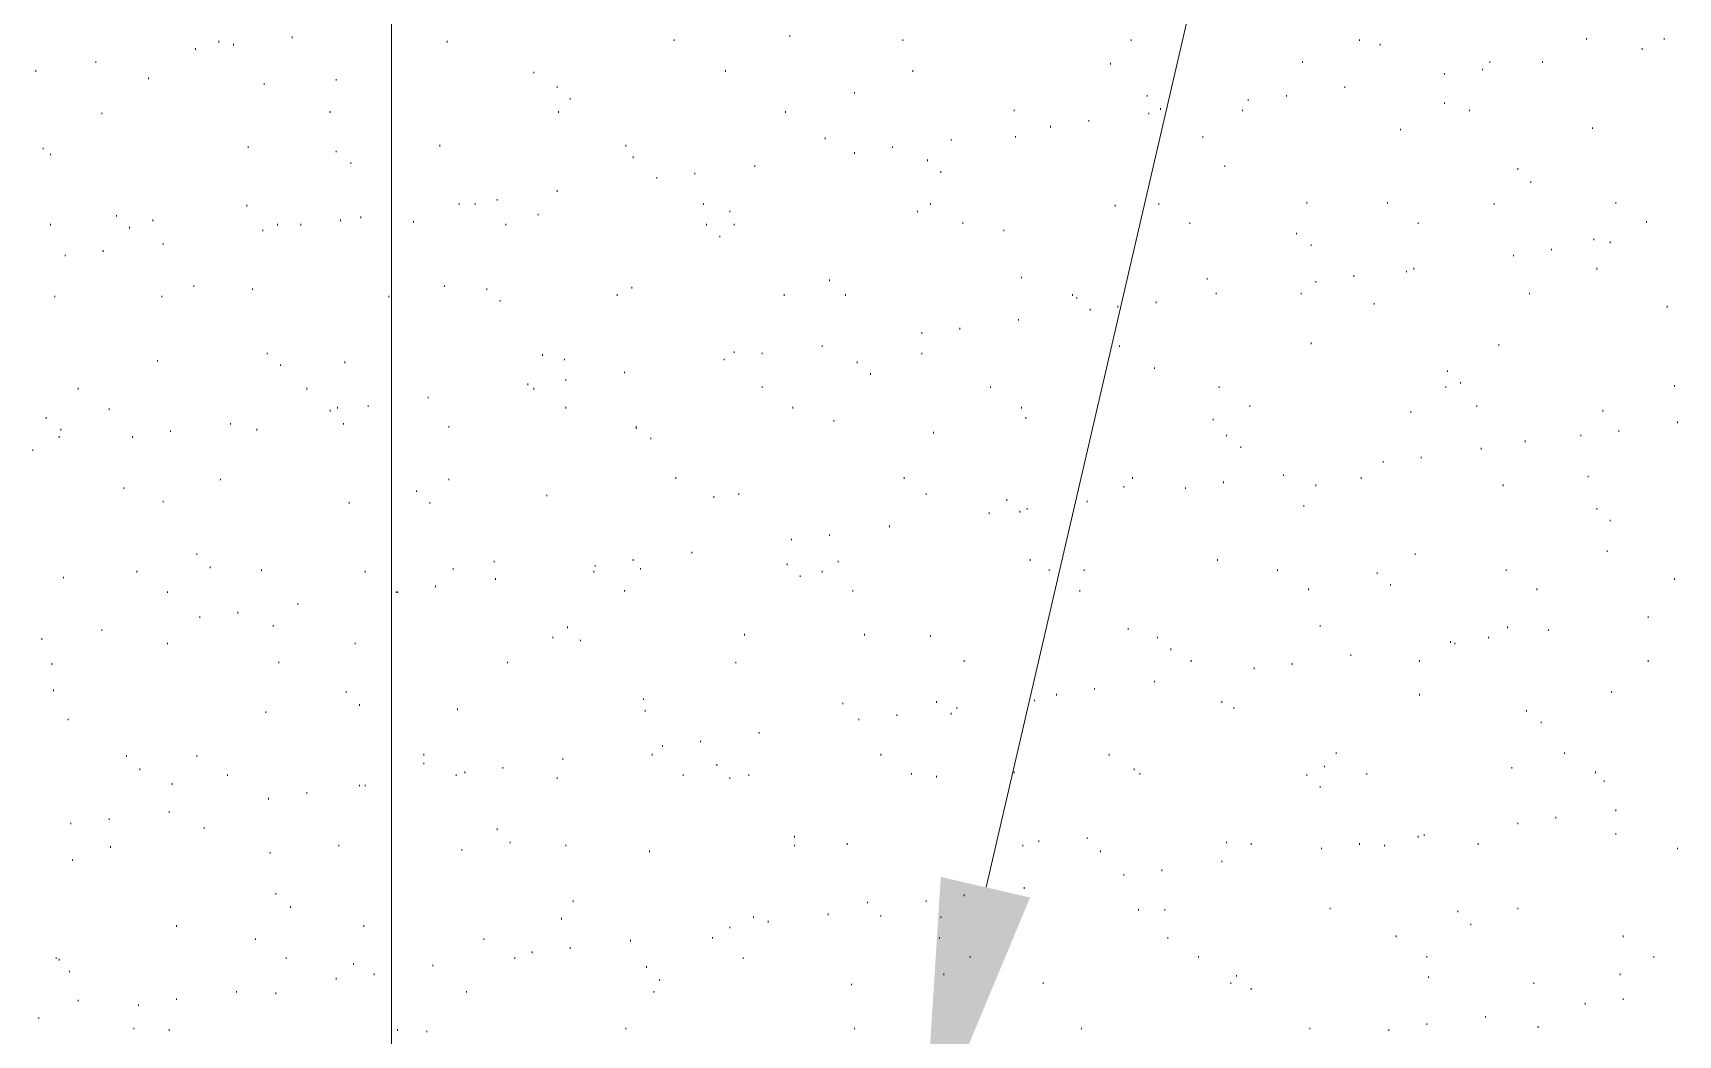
# Model space of a CAD drawing. Header units: inches. Extents: x 5 to 516, y -193 to 129.
# Drawn here: x 46.312 to 50.057, y -85.74 to -83.458 of the extents above; entities that cross this region are included whole.
import ezdxf

# ---------------------------------------------------------------- set-up
doc = ezdxf.new("R2010")
doc.units = ezdxf.units.IN
doc.header["$MEASUREMENT"] = 0
doc.layers.add('PDF4_Geometry', color=7, linetype='Continuous')
doc.layers.add('PDF4_Solid Fills', color=7, linetype='Continuous')

msp = doc.modelspace()

# ---------------------------------------------------------------- linework, layer by layer
at = {"layer": 'PDF4_Geometry', "lineweight": 15}
for points in [[(48.4820847, -85.4029821), (50.5087516, -76.6596478), (51.1754183, -76.6596478)], [(47.1287521, -87.9496505), (47.1287521, -79.9696499)], [(46.9020913, -83.4696491), (46.9020913, -83.4663157)], [(47.7720915, -83.4763157), (47.7720915, -83.4729823)], [(48.0354252, -83.4663157), (48.0354252, -83.4629822)], [(48.2920908, -83.4763157), (48.2920908, -83.4729823)], [(48.8120916, -83.4763157), (48.8120916, -83.4729823)], [(49.3320909, -83.4763157), (49.3320909, -83.4729823)], [(49.8487586, -83.4729823), (49.8487586, -83.4696491)], [(50.0254249, -83.4729823), (50.0254249, -83.4696491)], [(46.6820917, -83.4963158), (46.6820917, -83.4929823)], [(46.7354246, -83.4796491), (46.7354246, -83.4763157)], [(46.7687583, -83.4863157), (46.7687583, -83.4829823)], [(47.2554246, -83.4796491), (47.2554246, -83.4763157)], [(49.3787591, -83.4863157), (49.3787591, -83.4829823)], [(49.9754252, -83.4963158), (49.9754252, -83.4929823)], [(46.3187579, -83.5463156), (46.3187579, -83.5429824)], [(46.4554249, -83.5263158), (46.4554249, -83.5229824)], [(47.4520918, -83.549649), (47.4520918, -83.5463156)], [(47.8887585, -83.5463156), (47.8887585, -83.5429824)], [(48.3154248, -83.5463156), (48.3154248, -83.5429824)], [(48.7654252, -83.529649), (48.7654252, -83.5263158)], [(49.2020911, -83.5263158), (49.2020911, -83.5229824)], [(49.5254249, -83.5529824), (49.5254249, -83.549649)], [(49.6120914, -83.5429824), (49.6120914, -83.539649)], [(49.6287591, -83.5263158), (49.6287591, -83.5229824)], [(49.7487576, -83.5263158), (49.7487576, -83.5229824)], [(46.5754243, -83.5629824), (46.5754243, -83.559649)], [(46.8387579, -83.5763156), (46.8387579, -83.5729825)], [(47.0020914, -83.5663156), (47.0020914, -83.5629824)], [(47.5054247, -83.5829823), (47.5054247, -83.5796491)], [(49.2987589, -83.5829823), (49.2987589, -83.5796491)], [(47.5354252, -83.6096492), (47.5354252, -83.6063157)], [(48.1820918, -83.5963157), (48.1820918, -83.5929823)], [(48.8487585, -83.6029823), (48.8487585, -83.5996491)], [(49.0787577, -83.6129823), (49.0787577, -83.6096492)], [(49.1654242, -83.6029823), (49.1654242, -83.5996491)], [(49.5254249, -83.6196492), (49.5254249, -83.6163155)], [(46.4687577, -83.6429824), (46.4687577, -83.6396492)], [(46.9887578, -83.6396492), (46.9887578, -83.6363155)], [(47.5087579, -83.6396492), (47.5087579, -83.6363155)], [(48.0254247, -83.6396492), (48.0254247, -83.6363155)], [(48.5454257, -83.6363155), (48.5454257, -83.6329824)], [(48.7154255, -83.6596492), (48.7154255, -83.6563156)], [(48.8520918, -83.6429824), (48.8520918, -83.6396492)], [(48.878759, -83.6329824), (48.878759, -83.6296492)], [(49.0654249, -83.6363155), (49.0654249, -83.6329824)], [(49.5820909, -83.6363155), (49.5820909, -83.6329824)], [(48.1154245, -83.6996489), (48.1154245, -83.6963157)], [(48.4020914, -83.7029825), (48.4020914, -83.6996489)], [(48.5487588, -83.6963157), (48.5487588, -83.6929825)], [(48.628759, -83.6729824), (48.628759, -83.6696492)], [(48.9754252, -83.6963157), (48.9754252, -83.6929825)], [(49.4254255, -83.6796493), (49.4254255, -83.6763156)], [(49.8620914, -83.6763156), (49.8620914, -83.6729824)], [(46.3354247, -83.7229825), (46.3354247, -83.7196489)], [(46.3520916, -83.7363157), (46.3520916, -83.7329825)], [(46.8020911, -83.7196489), (46.8020911, -83.7163157)], [(47.0020914, -83.7296489), (47.0020914, -83.7263157)], [(47.2387578, -83.7163157), (47.2387578, -83.7129825)], [(47.6620917, -83.7163157), (47.6620917, -83.7129825)], [(48.1820918, -83.7329825), (48.1820918, -83.7296489)], [(48.2687584, -83.7196489), (48.2687584, -83.7163157)], [(47.0354251, -83.7563158), (47.0354251, -83.7529826)], [(47.6787577, -83.7429825), (47.6787577, -83.7396489)], [(47.955425, -83.7629826), (47.955425, -83.7596489)], [(48.3487585, -83.7496489), (48.3487585, -83.7463158)], [(48.378759, -83.7763158), (48.378759, -83.7729822)], [(49.0254248, -83.7629826), (49.0254248, -83.7596489)], [(49.6920915, -83.769649), (49.6920915, -83.7663158)], [(47.7320914, -83.789649), (47.7320914, -83.7863158)], [(47.818758, -83.779649), (47.818758, -83.7763158)], [(49.722092, -83.7996491), (49.722092, -83.7963158)], [(46.7987579, -83.8529823), (46.7987579, -83.8496491)], [(47.2820911, -83.8496491), (47.2820911, -83.8463159)], [(47.318758, -83.8496491), (47.318758, -83.8463159)], [(47.3687585, -83.8396491), (47.3687585, -83.8363159)], [(47.5054247, -83.8196491), (47.5054247, -83.8163159)], [(47.838758, -83.8496491), (47.838758, -83.8463159)], [(48.3554249, -83.8496491), (48.3554249, -83.8463159)], [(48.7754248, -83.8529823), (48.7754248, -83.8496491)], [(48.8754242, -83.8496491), (48.8754242, -83.8463159)], [(49.2120924, -83.8463159), (49.2120924, -83.8429823)], [(49.395425, -83.8463159), (49.395425, -83.8429823)], [(49.6387587, -83.8496491), (49.6387587, -83.8463159)], [(49.9154243, -83.8463159), (49.9154243, -83.8429823)], [(46.5020914, -83.8763156), (46.5020914, -83.8729823)], [(46.5854247, -83.8863156), (46.5854247, -83.8829824)], [(47.012091, -83.8863156), (47.012091, -83.8829824)], [(47.0587583, -83.8796492), (47.0587583, -83.8763156)], [(47.1787577, -83.8896492), (47.1787577, -83.8863156)], [(47.4620914, -83.8729823), (47.4620914, -83.8696492)], [(47.8987581, -83.8663156), (47.8987581, -83.8629823)], [(48.3254244, -83.8663156), (48.3254244, -83.8629823)], [(49.9854249, -83.8896492), (49.9854249, -83.8863156)], [(46.3520916, -83.8963156), (46.3520916, -83.8929824)], [(46.532091, -83.9029824), (46.532091, -83.8996492)], [(46.8354248, -83.9096492), (46.8354248, -83.9063156)], [(46.8687584, -83.8963156), (46.8687584, -83.8929824)], [(46.9220913, -83.8963156), (46.9220913, -83.8929824)], [(47.3887585, -83.8963156), (47.3887585, -83.8929824)], [(47.8454244, -83.8963156), (47.8454244, -83.8929824)], [(47.8754249, -83.9229825), (47.8754249, -83.9196492)], [(47.9087577, -83.8963156), (47.9087577, -83.8929824)], [(48.4287587, -83.8929824), (48.4287587, -83.8896492)], [(48.5220916, -83.9096492), (48.5220916, -83.9063156)], [(48.9454247, -83.8929824), (48.9454247, -83.8896492)], [(49.1887583, -83.9163156), (49.1887583, -83.9129825)], [(49.4654256, -83.8929824), (49.4654256, -83.8896492)], [(46.4720917, -83.9563157), (46.4720917, -83.9529825)], [(46.608758, -83.9396488), (46.608758, -83.9363157)], [(49.222092, -83.9429825), (49.222092, -83.9396488)], [(49.7687585, -83.9529825), (49.7687585, -83.9496489)], [(49.8654246, -83.9296493), (49.8654246, -83.9263156)], [(49.9020915, -83.9363157), (49.9020915, -83.9329825)], [(46.3854244, -83.9663157), (46.3854244, -83.9629825)], [(49.4387583, -84.0029826), (49.4387583, -83.999649)], [(49.4554243, -83.9963158), (49.4554243, -83.9929826)], [(49.6820919, -83.9663157), (49.6820919, -83.9629825)], [(49.872091, -83.9963158), (49.872091, -83.9929826)], [(46.6787576, -84.0363159), (46.6787576, -84.0329822)], [(47.2487582, -84.0363159), (47.2487582, -84.0329822)], [(47.6754246, -84.039649), (47.6754246, -84.0363159)], [(48.1254249, -84.0229822), (48.1254249, -84.019649)], [(48.5620916, -84.0163158), (48.5620916, -84.0129826)], [(48.9854248, -84.019649), (48.9854248, -84.0163158)], [(49.2320916, -84.0263159), (49.2320916, -84.0229822)], [(49.3187581, -84.0129826), (49.3187581, -84.009649)], [(46.3620911, -84.0596491), (46.3620911, -84.0563159)], [(46.6054247, -84.0596491), (46.6054247, -84.0563159)], [(46.8120915, -84.0429822), (46.8120915, -84.039649)], [(47.1220916, -84.0596491), (47.1220916, -84.0563159)], [(47.3454244, -84.0429822), (47.3454244, -84.039649)], [(47.3754249, -84.0696491), (47.3754249, -84.0663159)], [(47.6420917, -84.0563159), (47.6420917, -84.0529822)], [(48.0220915, -84.0563159), (48.0220915, -84.0529822)], [(48.1620918, -84.0563159), (48.1620918, -84.0529822)], [(48.6787587, -84.0563159), (48.6787587, -84.0529822)], [(48.6887582, -84.0629823), (48.6887582, -84.0596491)], [(48.8687577, -84.0729823), (48.8687577, -84.0696491)], [(49.0054256, -84.0529822), (49.0054256, -84.0496491)], [(49.1987579, -84.0529822), (49.1987579, -84.0496491)], [(49.3654246, -84.0763159), (49.3654246, -84.0729823)], [(49.7187588, -84.0529822), (49.7187588, -84.0496491)], [(48.5554252, -84.1129824), (48.5554252, -84.1096492)], [(48.7187587, -84.0896491), (48.7187587, -84.0863159)], [(48.7820912, -84.0829823), (48.7820912, -84.0796491)], [(50.0320913, -84.0829823), (50.0320913, -84.0796491)], [(48.335424, -84.1429824), (48.335424, -84.1396492)], [(48.4220922, -84.1329824), (48.4220922, -84.1296492)], [(46.8454243, -84.1896489), (46.8454243, -84.1863157)], [(47.9087577, -84.1863157), (47.9087577, -84.1829825)], [(47.9720919, -84.1896489), (47.9720919, -84.1863157)], [(48.1087581, -84.1729825), (48.1087581, -84.1696493)], [(48.335424, -84.1896489), (48.335424, -84.1863157)], [(48.7854244, -84.1729825), (48.7854244, -84.1696493)], [(49.222092, -84.1663156), (49.222092, -84.1629825)], [(49.6487583, -84.1696493), (49.6487583, -84.1663156)], [(46.5954243, -84.2063157), (46.5954243, -84.2029825)], [(46.8754248, -84.2163158), (46.8754248, -84.2129825)], [(47.0220914, -84.2096489), (47.0220914, -84.2063157)], [(47.4720918, -84.1929825), (47.4720918, -84.1896489)], [(47.5220915, -84.2029825), (47.5220915, -84.1996489)], [(47.8854245, -84.2029825), (47.8854245, -84.1996489)], [(48.1887582, -84.2096489), (48.1887582, -84.2063157)], [(48.8654245, -84.2229825), (48.8654245, -84.2196489)], [(47.4387581, -84.259649), (47.4387581, -84.2563158)], [(47.5254247, -84.249649), (47.5254247, -84.2463158)], [(47.6587577, -84.2329826), (47.6587577, -84.229649)], [(48.2187587, -84.2363158), (48.2187587, -84.2329826)], [(49.5320913, -84.229649), (49.5320913, -84.2263158)], [(49.5620917, -84.2563158), (49.5620917, -84.2529826)], [(50.048759, -84.2629826), (50.048759, -84.259649)], [(46.4154248, -84.269649), (46.4154248, -84.2663158)], [(46.9354249, -84.269649), (46.9354249, -84.2663158)], [(47.2120914, -84.289649), (47.2120914, -84.2863159)], [(47.4520918, -84.269649), (47.4520918, -84.2663158)], [(47.9720919, -84.2663158), (47.9720919, -84.2629826)], [(48.4920911, -84.2663158), (48.4920911, -84.2629826)], [(49.0120921, -84.2663158), (49.0120921, -84.2629826)], [(49.528758, -84.2663158), (49.528758, -84.2629826)], [(46.3420911, -84.3363159), (46.3420911, -84.3329823)], [(46.4854246, -84.3163159), (46.4854246, -84.3129823)], [(46.9887578, -84.3196491), (46.9887578, -84.3163159)], [(47.0054246, -84.3129823), (47.0054246, -84.3096491)], [(47.0754243, -84.3096491), (47.0754243, -84.3063159)], [(47.5254247, -84.3129823), (47.5254247, -84.3096491)], [(48.0420916, -84.3129823), (48.0420916, -84.3096491)], [(48.5620916, -84.3129823), (48.5620916, -84.3096491)], [(48.5720912, -84.3363159), (48.5720912, -84.3329823)], [(48.9987575, -84.3396492), (48.9987575, -84.3363159)], [(49.0820909, -84.3096491), (49.0820909, -84.3063159)], [(49.4487579, -84.3229823), (49.4487579, -84.3196491)], [(49.5987586, -84.3096491), (49.5987586, -84.3063159)], [(49.8854255, -84.3196491), (49.8854255, -84.3163159)], [(46.3754248, -84.3629824), (46.3754248, -84.3596492)], [(46.6254248, -84.3663156), (46.6254248, -84.3629824)], [(46.762091, -84.3496492), (46.762091, -84.346316)], [(46.8220911, -84.3629824), (46.8220911, -84.3596492)], [(47.0187583, -84.3496492), (47.0187583, -84.346316)], [(47.2587579, -84.3563155), (47.2587579, -84.3529824)], [(47.685425, -84.3596492), (47.685425, -84.3563155), (47.685425, -84.3529824)], [(48.1354245, -84.3429823), (48.1354245, -84.3396492)], [(48.3620913, -84.3696492), (48.3620913, -84.3663156)], [(49.028758, -84.3763156), (49.028758, -84.3729824)], [(49.8354241, -84.3763156), (49.8354241, -84.3729824)], [(49.9220923, -84.3663156), (49.9220923, -84.3629824)], [(50.0554254, -84.346316), (50.0554254, -84.3429823)], [(46.3120914, -84.4096493), (46.3120914, -84.4063157)], [(46.3720916, -84.3796492), (46.3720916, -84.3763156)], [(46.5387582, -84.3796492), (46.5387582, -84.3763156)], [(47.7187578, -84.3829824), (47.7187578, -84.3796492)], [(49.0620917, -84.4029824), (49.0620917, -84.3996493)], [(49.6087582, -84.4063157), (49.6087582, -84.4029824)], [(49.7087576, -84.3896492), (49.7087576, -84.3863156)], [(49.3854255, -84.4363157), (49.3854255, -84.4329825)], [(49.472092, -84.4263157), (49.472092, -84.4229825)], [(46.7387578, -84.4763158), (46.7387578, -84.4729826)], [(47.2587579, -84.4763158), (47.2587579, -84.4729826)], [(47.7754247, -84.4729826), (47.7754247, -84.4696489)], [(48.2954257, -84.4729826), (48.2954257, -84.4696489)], [(48.8154249, -84.4729826), (48.8154249, -84.4696489)], [(49.0220916, -84.4829826), (49.0220916, -84.479649)], [(49.1587578, -84.4663158), (49.1587578, -84.4629826)], [(49.2320916, -84.489649), (49.2320916, -84.4863158)], [(49.3354241, -84.4729826), (49.3354241, -84.4696489)], [(49.6587579, -84.489649), (49.6587579, -84.4863158)], [(49.8520918, -84.4696489), (49.8520918, -84.4663158)], [(46.5187582, -84.4963158), (46.5187582, -84.4929826)], [(46.608758, -84.5263159), (46.608758, -84.5229822)], [(47.185425, -84.5029826), (47.185425, -84.499649)], [(47.4820914, -84.5129827), (47.4820914, -84.509649)], [(47.8620912, -84.5163158), (47.8620912, -84.5129827)], [(47.9187582, -84.509649), (47.9187582, -84.5063158)], [(48.3454253, -84.509649), (48.3454253, -84.5063158)], [(48.528758, -84.5229822), (48.528758, -84.5196491)], [(48.7120924, -84.5263159), (48.7120924, -84.5229822)], [(48.7954257, -84.4929826), (48.7954257, -84.489649)], [(48.9354251, -84.4963158), (48.9354251, -84.4929826)], [(47.0320911, -84.5296491), (47.0320911, -84.5263159)], [(47.2154246, -84.5296491), (47.2154246, -84.5263159)], [(48.4887579, -84.5529823), (48.4887579, -84.5496491)], [(48.5587585, -84.5496491), (48.5587585, -84.5463159)], [(48.5754245, -84.5429823), (48.5754245, -84.5396491)], [(49.2054243, -84.5363159), (49.2054243, -84.5329823)], [(49.872091, -84.5429823), (49.872091, -84.5396491)], [(48.262092, -84.5829823), (48.262092, -84.5796492)], [(49.9020915, -84.5696491), (49.9020915, -84.5663159)], [(48.0387584, -84.6129824), (48.0387584, -84.6096492)], [(48.1254249, -84.6029824), (48.1254249, -84.5996492)], [(49.8954251, -84.6396492), (49.8954251, -84.6363156)], [(46.6854249, -84.6463157), (46.6854249, -84.6429825)], [(46.7154245, -84.6763157), (46.7154245, -84.6729825)], [(47.3620912, -84.6629825), (47.3620912, -84.6596493)], [(47.5920912, -84.6729825), (47.5920912, -84.6696493)], [(47.6787577, -84.6596493), (47.6787577, -84.6563157)], [(47.8120916, -84.6429825), (47.8120916, -84.6396492)], [(48.0287579, -84.6696493), (48.0287579, -84.6663157)], [(48.1454249, -84.6629825), (48.1454249, -84.6596493)], [(48.5820908, -84.6596493), (48.5820908, -84.6563157)], [(49.0087588, -84.6596493), (49.0087588, -84.6563157)], [(49.4587575, -84.6463157), (49.4587575, -84.6429825)], [(46.3820912, -84.699649), (46.3820912, -84.6963157)], [(46.5487579, -84.6863157), (46.5487579, -84.6829825)], [(46.8320915, -84.6829825), (46.8320915, -84.6796493)], [(47.068758, -84.6863157), (47.068758, -84.6829825)], [(47.2687583, -84.6796493), (47.2687583, -84.6763157)], [(47.3654244, -84.7029826), (47.3654244, -84.699649)], [(47.588758, -84.6863157), (47.588758, -84.6829825)], [(47.6954246, -84.6796493), (47.6954246, -84.6763157)], [(48.0587584, -84.6963157), (48.0587584, -84.6929826)], [(48.1087581, -84.6863157), (48.1087581, -84.6829825)], [(48.6254241, -84.6829825), (48.6254241, -84.6796493)], [(48.7054242, -84.6829825), (48.7054242, -84.6796493)], [(49.145425, -84.6829825), (49.145425, -84.6796493)], [(49.372091, -84.6896489), (49.372091, -84.6863157)], [(49.6654243, -84.6829825), (49.6654243, -84.6796493)], [(50.048759, -84.7029826), (50.048759, -84.699649)], [(46.6187584, -84.7329826), (46.6187584, -84.729649)], [(47.1387585, -84.7329826), (47.1387585, -84.729649)], [(47.1420917, -84.7329826), (47.1420917, -84.729649)], [(47.2287582, -84.719649), (47.2287582, -84.7163158)], [(47.6587577, -84.729649), (47.6587577, -84.7263158)], [(48.1787578, -84.729649), (48.1787578, -84.7263158)], [(48.6954246, -84.729649), (48.6954246, -84.7263158)], [(49.2154256, -84.7263158), (49.2154256, -84.7229826)], [(49.4020915, -84.7163158), (49.4020915, -84.7129826)], [(49.7354248, -84.7263158), (49.7354248, -84.7229826)], [(46.6920913, -84.7896491), (46.6920913, -84.7863159)], [(46.7787578, -84.7796491), (46.7787578, -84.7763159)], [(46.9154249, -84.759649), (46.9154249, -84.7563159)], [(49.988758, -84.7896491), (49.988758, -84.7863159)], [(46.4687577, -84.8196491), (46.4687577, -84.816316)], [(46.858758, -84.8096491), (46.858758, -84.8063159)], [(47.5287579, -84.8129824), (47.5287579, -84.8096491)], [(48.8054253, -84.816316), (48.8054253, -84.8129824)], [(49.2420912, -84.8096491), (49.2420912, -84.8063159)], [(49.6687574, -84.8129824), (49.6687574, -84.8096491)], [(49.7620921, -84.8196491), (49.7620921, -84.816316)], [(46.3320915, -84.8396492), (46.3320915, -84.836316)], [(46.6187584, -84.8496492), (46.6187584, -84.846316)], [(47.0454247, -84.8496492), (47.0454247, -84.846316)], [(47.495425, -84.836316), (47.495425, -84.8329824)], [(47.5587584, -84.8429824), (47.5587584, -84.8396492)], [(47.9320918, -84.8296492), (47.9320918, -84.826316)], [(48.2054242, -84.8296492), (48.2054242, -84.826316)], [(48.3554249, -84.8329824), (48.3554249, -84.8296492)], [(48.8720909, -84.836316), (48.8720909, -84.8329824)], [(48.9020914, -84.8629824), (48.9020914, -84.8596493)], [(49.5387576, -84.846316), (49.5387576, -84.8429824)], [(49.5487589, -84.8496492), (49.5487589, -84.846316)], [(49.6254242, -84.836316), (49.6254242, -84.8329824)], [(46.3554247, -84.8963157), (46.3554247, -84.8929825)], [(46.8720916, -84.8929825), (46.8720916, -84.8896493)], [(47.3920917, -84.8929825), (47.3920917, -84.8896493)], [(47.9120917, -84.8929825), (47.9120917, -84.8896493)], [(48.4320918, -84.8896493), (48.4320918, -84.8863156)], [(48.9487579, -84.8896493), (48.9487579, -84.8863156)], [(49.1787587, -84.8963157), (49.1787587, -84.8929825)], [(49.3120917, -84.8763156), (49.3120917, -84.8729824)], [(49.4687588, -84.8896493), (49.4687588, -84.8863156)], [(49.988758, -84.8896493), (49.988758, -84.8863156)], [(48.8654245, -84.9363158), (48.8654245, -84.9329825)], [(49.0920922, -84.9063157), (49.0920922, -84.9029825)], [(46.3587579, -84.9563158), (46.3587579, -84.9529826)], [(47.0254247, -84.959649), (47.0254247, -84.9563158)], [(47.7020918, -84.9763158), (47.7020918, -84.9729826)], [(48.6420918, -84.9663158), (48.6420918, -84.9629826)], [(48.7287583, -84.9529826), (48.7287583, -84.949649)], [(49.4687588, -84.9663158), (49.4687588, -84.9629826)], [(49.9054247, -84.959649), (49.9054247, -84.9563158)], [(46.8420912, -85.0063159), (46.8420912, -85.0029827)], [(47.0554251, -84.989649), (47.0554251, -84.9863158)], [(47.2787579, -84.999649), (47.2787579, -84.9963159)], [(47.705425, -85.0029827), (47.705425, -84.999649)], [(48.1554245, -84.9863158), (48.1554245, -84.9829826)], [(48.2787579, -85.0129827), (48.2787579, -85.009649)], [(48.3687577, -84.9829826), (48.3687577, -84.979649)], [(48.4020914, -85.009649), (48.4020914, -85.0063159)], [(48.4154242, -84.9963159), (48.4154242, -84.9929826)], [(48.5920921, -84.979649), (48.5920921, -84.9763158)], [(49.0187584, -84.9829826), (49.0187584, -84.979649)], [(49.0454257, -84.9963159), (49.0454257, -84.9929826)], [(49.7120924, -85.0029827), (49.7120924, -84.999649)], [(46.3920916, -85.0229823), (46.3920916, -85.0196491)], [(48.1920914, -85.0229823), (48.1920914, -85.0196491)], [(49.7454244, -85.0296491), (49.7454244, -85.0263159)], [(47.7454251, -85.0829824), (47.7454251, -85.0796492)], [(47.8320916, -85.0729824), (47.8320916, -85.0696492)], [(47.9654246, -85.0529823), (47.9654246, -85.0496492)], [(46.5254246, -85.1063156), (46.5254246, -85.1029824)], [(46.6854249, -85.1063156), (46.6854249, -85.1029824)], [(47.2020918, -85.1029824), (47.2020918, -85.0996492)], [(47.2020918, -85.1229824), (47.2020918, -85.1196493)], [(47.5187583, -85.1129824), (47.5187583, -85.1096493)], [(47.7220918, -85.1029824), (47.7220918, -85.0996492)], [(47.8687585, -85.1263157), (47.8687585, -85.1229824)], [(48.2420911, -85.1029824), (48.2420911, -85.0996492)], [(48.762092, -85.1029824), (48.762092, -85.0996492)], [(49.278758, -85.0996492), (49.278758, -85.096316)], [(49.7987589, -85.0996492), (49.7987589, -85.096316)], [(46.5554251, -85.1363157), (46.5554251, -85.1329825)], [(46.7554246, -85.1496493), (46.7554246, -85.1463157)], [(47.2754247, -85.1496493), (47.2754247, -85.1463157)], [(47.2954247, -85.1429825), (47.2954247, -85.1396493)], [(47.3820913, -85.1329825), (47.3820913, -85.1296493)], [(47.5054247, -85.1563157), (47.5054247, -85.1529825)], [(47.7920916, -85.1496493), (47.7920916, -85.1463157)], [(47.8987581, -85.1563157), (47.8987581, -85.1529825)], [(47.9420914, -85.1496493), (47.9420914, -85.1463157)], [(48.3120916, -85.1463157), (48.3120916, -85.1429825)], [(48.3687577, -85.1529825), (48.3687577, -85.1496493)], [(48.5454257, -85.1429825), (48.5454257, -85.1396493)], [(48.8187581, -85.1363157), (48.8187581, -85.1329825)], [(48.8320909, -85.1463157), (48.8320909, -85.1429825)], [(49.2120924, -85.1496493), (49.2120924, -85.1463157)], [(49.2520907, -85.1296493), (49.2520907, -85.1263157)], [(49.3487586, -85.1463157), (49.3487586, -85.1429825)], [(49.6787588, -85.1329825), (49.6787588, -85.1296493)], [(49.8687578, -85.1429825), (49.8687578, -85.1396493)], [(49.8887587, -85.1629826), (49.8887587, -85.1596493)], [(46.628758, -85.1696493), (46.628758, -85.1663157)], [(46.9354249, -85.1896489), (46.9354249, -85.1863158)], [(47.0554251, -85.1729826), (47.0554251, -85.1696493)], [(47.068758, -85.1729826), (47.068758, -85.1696493)], [(49.2420912, -85.1763157), (49.2420912, -85.1729826)], [(46.6220916, -85.2329827), (46.6220916, -85.2296491)], [(46.8487584, -85.2029826), (46.8487584, -85.199649)], [(49.9154243, -85.2296491), (49.9154243, -85.2263158)], [(46.398758, -85.2596491), (46.398758, -85.2563159)], [(46.4854246, -85.2496491), (46.4854246, -85.2463159)], [(46.7020918, -85.2696491), (46.7020918, -85.2663159)], [(47.3687585, -85.2729823), (47.3687585, -85.2696491)], [(49.6920915, -85.2596491), (49.6920915, -85.2563159)], [(49.7787581, -85.2463159), (49.7787581, -85.2429827)], [(46.4887577, -85.3129824), (46.4887577, -85.3096492)], [(47.0087578, -85.3096492), (47.0087578, -85.306316)], [(47.3987581, -85.3029823), (47.3987581, -85.2996492)], [(47.5254247, -85.3096492), (47.5254247, -85.306316)], [(48.0454248, -85.2896491), (48.0454248, -85.286316)], [(48.0454248, -85.3096492), (48.0454248, -85.306316)], [(48.165425, -85.306316), (48.165425, -85.3029823)], [(48.5654248, -85.3096492), (48.5654248, -85.306316)], [(48.6020917, -85.2996492), (48.6020917, -85.296316)], [(48.7120924, -85.2929823), (48.7120924, -85.2896491)], [(49.028758, -85.3029823), (49.028758, -85.2996492)], [(49.0854241, -85.306316), (49.0854241, -85.3029823)], [(49.3320909, -85.306316), (49.3320909, -85.3029823)], [(49.3887586, -85.3096492), (49.3887586, -85.306316)], [(49.4654256, -85.2896491), (49.4654256, -85.286316)], [(49.4787584, -85.286316), (49.4787584, -85.2829823)], [(49.6020918, -85.306316), (49.6020918, -85.3029823)], [(49.9154243, -85.2829823), (49.9154243, -85.2796491)], [(46.4020912, -85.3429824), (46.4020912, -85.3396492)], [(46.8520916, -85.326316), (46.8520916, -85.3229824)], [(47.2887583, -85.3196492), (47.2887583, -85.316316)], [(47.7154246, -85.3229824), (47.7154246, -85.3196492)], [(48.7420911, -85.3229824), (48.7420911, -85.3196492)], [(49.0187584, -85.3463161), (49.0187584, -85.3429824)], [(49.2454243, -85.316316), (49.2454243, -85.3129824)], [(50.0554254, -85.316316), (50.0554254, -85.3129824)], [(48.7954257, -85.3763157), (48.7954257, -85.3729825)], [(48.8820922, -85.3663157), (48.8820922, -85.3629825)], [(46.8654244, -85.4196494), (46.8654244, -85.4163157)], [(48.4320918, -85.4229826), (48.4320918, -85.4196494)], [(48.5687581, -85.4063157), (48.5687581, -85.4029825)], [(46.898758, -85.449649), (46.898758, -85.4463158)], [(47.5420915, -85.4363158), (47.5420915, -85.4329826)], [(48.2120923, -85.439649), (48.2120923, -85.4363158)], [(48.3454253, -85.4363158), (48.3454253, -85.4329826)], [(48.8287576, -85.4563158), (48.8287576, -85.4529826)], [(48.8887586, -85.4563158), (48.8887586, -85.4529826)], [(49.2654252, -85.4529826), (49.2654252, -85.449649)], [(49.5554253, -85.459649), (49.5554253, -85.4563158)], [(49.6920915, -85.4529826), (49.6920915, -85.449649)], [(46.6387584, -85.4929827), (46.6387584, -85.4896491)], [(47.0654247, -85.4929827), (47.0654247, -85.4896491)], [(47.5154251, -85.4763159), (47.5154251, -85.4729826)], [(47.8987581, -85.4963159), (47.8987581, -85.4929827)], [(47.9520919, -85.4729826), (47.9520919, -85.469649)], [(47.9854247, -85.4829827), (47.9854247, -85.4796491)], [(48.1220917, -85.4663159), (48.1220917, -85.4629826)], [(48.2420911, -85.469649), (48.2420911, -85.4663159)], [(48.378759, -85.4729826), (48.378759, -85.469649)], [(49.5854241, -85.4896491), (49.5854241, -85.4863159)], [(46.8187579, -85.5229823), (46.8187579, -85.5196491)], [(47.338758, -85.5229823), (47.338758, -85.5196491)], [(47.6720913, -85.526316), (47.6720913, -85.5229823)], [(47.8587581, -85.5196491), (47.8587581, -85.5163159)], [(48.3754241, -85.5196491), (48.3754241, -85.5163159)], [(48.895425, -85.5196491), (48.895425, -85.5163159)], [(49.4154242, -85.5163159), (49.4154242, -85.5129827)], [(49.932092, -85.5163159), (49.932092, -85.5129827)], [(46.3654243, -85.566316), (46.3654243, -85.5629824)], [(46.3720916, -85.5696492), (46.3720916, -85.566316)], [(46.8887584, -85.566316), (46.8887584, -85.5629824)], [(47.4087577, -85.566316), (47.4087577, -85.5629824)], [(47.4487578, -85.5529824), (47.4487578, -85.5496492)], [(47.5354252, -85.5429824), (47.5354252, -85.5396491)], [(47.9287577, -85.566316), (47.9287577, -85.5629824)], [(48.4454246, -85.5629824), (48.4454246, -85.5596492)], [(48.9654255, -85.5629824), (48.9654255, -85.5596492)], [(49.4854248, -85.5629824), (49.4854248, -85.5596492)], [(50.0020908, -85.5629824), (50.0020908, -85.5596492)], [(46.3954248, -85.5963161), (46.3954248, -85.5929824)], [(47.0020914, -85.6129825), (47.0020914, -85.6096493)], [(47.0420915, -85.5796493), (47.0420915, -85.576316)], [(47.088758, -85.6029825), (47.088758, -85.5996493)], [(47.2220918, -85.5829824), (47.2220918, -85.5796493)], [(47.7087582, -85.586316), (47.7087582, -85.5829824)], [(48.3854254, -85.6029825), (48.3854254, -85.5996493)], [(49.0520921, -85.6063156), (49.0520921, -85.6029825)], [(49.488758, -85.6096493), (49.488758, -85.6063156)], [(49.9254256, -85.6029825), (49.9254256, -85.5996493)], [(46.7754246, -85.6429825), (46.7754246, -85.6396493)], [(46.8654244, -85.6463158), (46.8654244, -85.6429825)], [(47.2987579, -85.6429825), (47.2987579, -85.6396493)], [(47.7254251, -85.6429825), (47.7254251, -85.6396493)], [(47.7387578, -85.6163157), (47.7387578, -85.6129825)], [(48.1754246, -85.6263157), (48.1754246, -85.6229825)], [(48.6120913, -85.6229825), (48.6120913, -85.6196493)], [(49.0387576, -85.6229825), (49.0387576, -85.6196493)], [(49.0854241, -85.6363157), (49.0854241, -85.6329825)], [(49.7287584, -85.6229825), (49.7287584, -85.6196493)], [(46.4154248, -85.6629826), (46.4154248, -85.6596494)], [(46.5520911, -85.6729826), (46.5520911, -85.6696494)], [(46.6387584, -85.6596494), (46.6387584, -85.6563158)], [(49.8454255, -85.6696494), (49.8454255, -85.6663158)], [(49.932092, -85.6596494), (49.932092, -85.6563158)], [(46.3254243, -85.7029827), (46.3254243, -85.699649)], [(46.5420915, -85.7263159), (46.5420915, -85.7229827)], [(47.6620917, -85.7263159), (47.6620917, -85.7229827)], [(48.1820918, -85.7263159), (48.1820918, -85.7229827)], [(48.6987579, -85.7263159), (48.6987579, -85.7229827)], [(49.2187588, -85.7263159), (49.2187588, -85.7229827)], [(49.4854248, -85.7163159), (49.4854248, -85.7129827)], [(49.6187578, -85.699649), (49.6187578, -85.6963158)], [(49.738758, -85.7229827), (49.738758, -85.719649)], [(46.6220916, -85.7296491), (46.6220916, -85.7263159)], [(47.1420917, -85.7296491), (47.1420917, -85.7263159)], [(47.2087582, -85.7329827), (47.2087582, -85.7296491)], [(49.3987582, -85.7296491), (49.3987582, -85.7263159)]]:
    msp.add_lwpolyline(points, dxfattribs=at)
at = {"layer": 'PDF4_Solid Fills', "lineweight": 15, "transparency": 33554559}
msp.add_solid([(48.5820874, -85.4263179), (48.3387541, -86.0096513), (48.3787541, -85.3796512)], dxfattribs=at)

doc.saveas('drawing.dxf')
